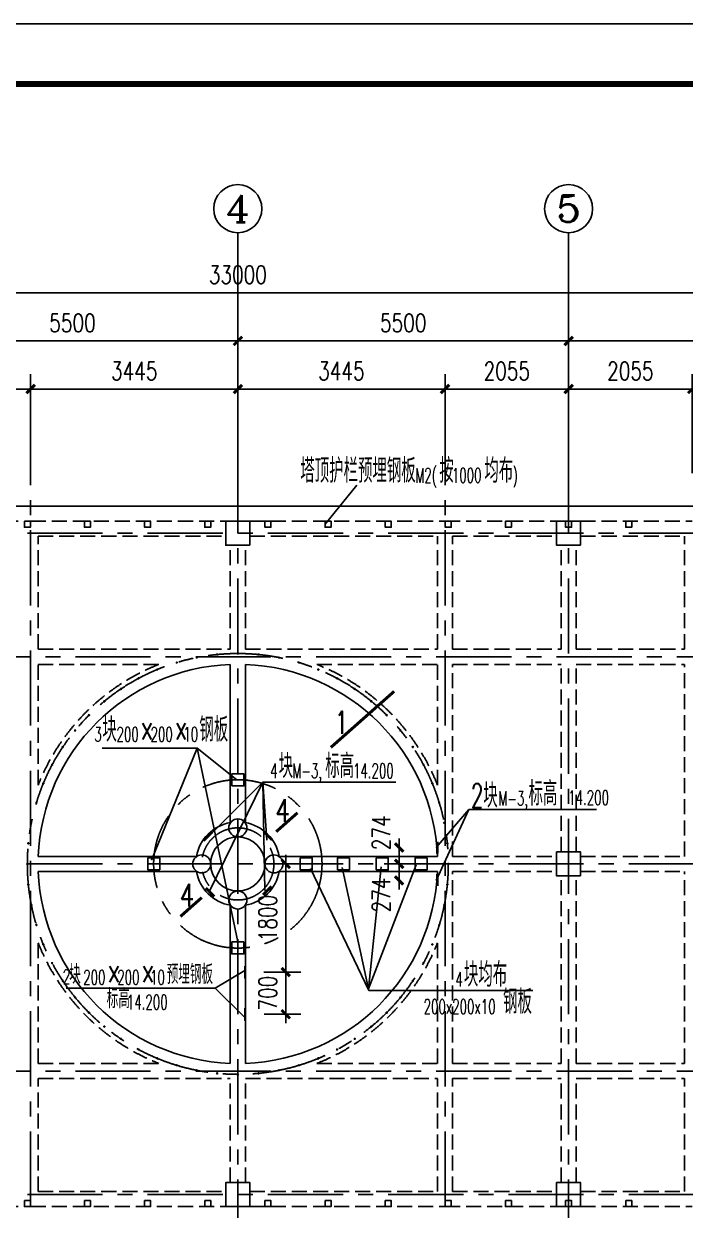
# Model space of a CAD drawing. Extents: x 1427168 to 1936200, y 1176778 to 1377202.
# Drawn here: x 1885755 to 1896755, y 1216944 to 1236683 of the extents above; entities that cross this region are included whole.
import ezdxf
from ezdxf.enums import TextEntityAlignment as Align

# ---------------------------------------------------------------- set-up
doc = ezdxf.new("R2010")
doc.units = 0
doc.header["$LTSCALE"] = 1000
doc.header["$MEASUREMENT"] = 0
for name, pattern in [('CENTER', [2, 1.25, -0.25, 0.25, -0.25]), ('DASH', [0.35, 0.25, -0.1]), ('DOTE', [2.42, 2, -0.2, 0.02, -0.2])]:
    doc.linetypes.add(name, pattern=pattern)
doc.layers.get('0').update_dxf_attribs({"linetype": 'CONTINUOUS'})
doc.layers.get('DEFPOINTS').update_dxf_attribs({"linetype": 'CONTINUOUS'})
for name, color, linetype in [('01粗实线层', 7, 'CONTINUOUS'), ('2', 2, 'CONTINUOUS'), ('3', 4, 'CONTINUOUS'), ('31', 4, 'DASH'), ('AXIS', 3, 'CONTINUOUS'), ('AXIS_TEXT', 7, 'CONTINUOUS'), ('DOTE', 1, 'DOTE'), ('PUB_DIM', 3, 'CONTINUOUS'), ('PUB_TEXT', 7, 'CONTINUOUS'), ('PUB_TITLE', 4, 'CONTINUOUS')]:
    doc.layers.add(name, color=color, linetype=linetype)
doc.styles.add('_HZTXT', font='txt.shx', dxfattribs={"width": 0.75, "bigfont": 'HZTXT.shx'})
doc.styles.add('_TXT', font='TXT.shx', dxfattribs={"width": 0.75})
doc.styles.add('_TXT1', font='TXT1.shx', dxfattribs={"width": 0.6})
doc.styles.add('COMPLEX', font='COMPLEX')
doc.styles.add('DIM_FONT', font='SIMPLEX.shx', dxfattribs={"width": 0.75})
doc.dimstyles.new('AXIS', dxfattribs={"dimtxt": 300, "dimasz": 1, "dimexe": 250, "dimexo": 300, "dimgap": 150, "dimtad": 1, "dimdec": 0, "dimzin": 0, "dimtxsty": 'DIM_FONT', "dimblk": '_DIMX', "dimcen": 0.09, "dimse1": 1, "dimse2": 1, "dimclrt": 7, "dimazin": 3, "dimtfac": 1, "dimtdec": 0, "dimtix": 1, "dimtmove": 0, "dimatfit": 3, "dimtolj": 1, "dimtzin": 0})
doc.dimstyles.new('DIMA', dxfattribs={"dimtxt": 300, "dimasz": 1, "dimexe": 250, "dimexo": 300, "dimgap": 150, "dimtad": 1, "dimdec": 0, "dimzin": 0, "dimtxsty": 'DIM_FONT', "dimblk": '_DIMX', "dimcen": 0.09, "dimse1": 1, "dimclrt": 7, "dimazin": 3, "dimtfac": 1, "dimtdec": 0, "dimtix": 1, "dimtmove": 0, "dimatfit": 3, "dimtolj": 1, "dimtzin": 0})
doc.dimstyles.new('DIMB', dxfattribs={"dimtxt": 300, "dimasz": 1, "dimexe": 250, "dimexo": 300, "dimgap": 150, "dimtad": 1, "dimdec": 0, "dimzin": 0, "dimtxsty": 'DIM_FONT', "dimblk": '_DIMX', "dimcen": 0.09, "dimse2": 1, "dimclrt": 7, "dimazin": 3, "dimtfac": 1, "dimtdec": 0, "dimtix": 1, "dimtmove": 0, "dimatfit": 3, "dimtolj": 1, "dimtzin": 0})
doc.dimstyles.new('DIMN', dxfattribs={"dimtxt": 300, "dimasz": 1, "dimexe": 250, "dimexo": 300, "dimgap": 150, "dimtad": 1, "dimdec": 0, "dimzin": 0, "dimtxsty": 'DIM_FONT', "dimblk": '_DIMX', "dimcen": 0.09, "dimclrt": 7, "dimazin": 3, "dimtfac": 1, "dimtdec": 0, "dimtix": 1, "dimtmove": 0, "dimatfit": 3, "dimtolj": 1, "dimtzin": 0})

# ---------------------------------------------------------------- blocks, each defined once
blk = doc.blocks.new('_DIMX')
blk.add_line((-150, 0), (150, 0))
at = {"const_width": 50}
blk.add_lwpolyline([(-70, -70), (70, 70)], dxfattribs=at)
blk = doc.blocks.new('*D142')
at = {"layer": 'AXIS', "color": 0}
blk.add_line((1889314, 1231406), (1883816, 1231406), dxfattribs=at)
at = {"layer": 'DEFPOINTS', "color": 0}
for p in [(1883815, 1231406), (1883815, 1229206), (1889315, 1229206)]:
    blk.add_point(p, dxfattribs=at)
at = {"layer": 'AXIS', "color": 0, "rotation": 180}
blk.add_blockref('_DIMX', (1883815, 1231406), dxfattribs=at)
at = {"layer": 'AXIS', "color": 0}
blk.add_blockref('_DIMX', (1889315, 1231406), dxfattribs=at)
at = {"layer": 'AXIS', "color": 7, "insert": (1886565, 1231706), "char_height": 300, "attachment_point": 5, "style": 'DIM_FONT'}
blk.add_mtext('\\A1;5500', dxfattribs=at)
blk = doc.blocks.new('*D144')
at = {"layer": 'AXIS', "color": 0}
blk.add_line((1905814, 1232206), (1872816, 1232206), dxfattribs=at)
at = {"layer": 'DEFPOINTS', "color": 0}
for p in [(1872815, 1232206), (1872815, 1229206), (1905815, 1229206)]:
    blk.add_point(p, dxfattribs=at)
at = {"layer": 'AXIS', "color": 0, "rotation": 180}
blk.add_blockref('_DIMX', (1872815, 1232206), dxfattribs=at)
at = {"layer": 'AXIS', "color": 0}
blk.add_blockref('_DIMX', (1905815, 1232206), dxfattribs=at)
at = {"layer": 'AXIS', "color": 7, "insert": (1889315, 1232506), "char_height": 300, "attachment_point": 5, "style": 'DIM_FONT'}
blk.add_mtext('\\A1;33000', dxfattribs=at)
blk = doc.blocks.new('*D157')
at = {"layer": 'AXIS', "color": 0}
blk.add_line((1900314, 1231406), (1894816, 1231406), dxfattribs=at)
at = {"layer": 'DEFPOINTS', "color": 0}
for p in [(1894815, 1231406), (1894815, 1229206), (1900315, 1229206)]:
    blk.add_point(p, dxfattribs=at)
at = {"layer": 'AXIS', "color": 0, "rotation": 180}
blk.add_blockref('_DIMX', (1894815, 1231406), dxfattribs=at)
at = {"layer": 'AXIS', "color": 0}
blk.add_blockref('_DIMX', (1900315, 1231406), dxfattribs=at)
at = {"layer": 'AXIS', "color": 7, "insert": (1897565, 1231706), "char_height": 300, "attachment_point": 5, "style": 'DIM_FONT'}
blk.add_mtext('\\A1;5500', dxfattribs=at)
blk = doc.blocks.new('*D158')
at = {"layer": 'AXIS', "color": 0}
blk.add_line((1894814, 1231406), (1889316, 1231406), dxfattribs=at)
at = {"layer": 'DEFPOINTS', "color": 0}
for p in [(1889315, 1231406), (1889315, 1229206), (1894815, 1229206)]:
    blk.add_point(p, dxfattribs=at)
at = {"layer": 'AXIS', "color": 0, "rotation": 180}
blk.add_blockref('_DIMX', (1889315, 1231406), dxfattribs=at)
at = {"layer": 'AXIS', "color": 0}
blk.add_blockref('_DIMX', (1894815, 1231406), dxfattribs=at)
at = {"layer": 'AXIS', "color": 7, "insert": (1892065, 1231706), "char_height": 300, "attachment_point": 5, "style": 'DIM_FONT'}
blk.add_mtext('\\A1;5500', dxfattribs=at)
blk = doc.blocks.new('_AXISO')
blk.add_circle((0, 0), 0.5)
at = {"layer": 'AXIS_TEXT', "style": 'COMPLEX', "width": 1.041667}
blk.add_attdef('A', text='', height=0.56, dxfattribs=at).set_placement((-0.25, -0.28), (0.25, -0.28), align=Align.FIT)
blk = doc.blocks.new('*D199')
at = {"layer": 'AXIS', "color": 0}
for p, q in [((1892760, 1229206), (1892760, 1230856)), ((1894814, 1230606), (1892761, 1230606))]:
    blk.add_line(p, q, dxfattribs=at)
at = {"layer": 'DEFPOINTS', "color": 0}
for p in [(1892760, 1230606), (1892760, 1228906), (1894815, 1228906)]:
    blk.add_point(p, dxfattribs=at)
at = {"layer": 'AXIS', "color": 0, "rotation": 180}
blk.add_blockref('_DIMX', (1892760, 1230606), dxfattribs=at)
at = {"layer": 'AXIS', "color": 0}
blk.add_blockref('_DIMX', (1894815, 1230606), dxfattribs=at)
at = {"layer": 'AXIS', "color": 7, "insert": (1893787, 1230906), "char_height": 300, "attachment_point": 5, "style": 'DIM_FONT'}
blk.add_mtext('\\A1;2055', dxfattribs=at)
blk = doc.blocks.new('*D198')
at = {"layer": 'AXIS', "color": 0}
for p, q in [((1892760, 1229206), (1892760, 1230856)), ((1892759, 1230606), (1889316, 1230606))]:
    blk.add_line(p, q, dxfattribs=at)
at = {"layer": 'DEFPOINTS', "color": 0}
for p in [(1889315, 1230606), (1889315, 1228906), (1892760, 1228906)]:
    blk.add_point(p, dxfattribs=at)
at = {"layer": 'AXIS', "color": 0, "rotation": 180}
blk.add_blockref('_DIMX', (1889315, 1230606), dxfattribs=at)
at = {"layer": 'AXIS', "color": 0}
blk.add_blockref('_DIMX', (1892760, 1230606), dxfattribs=at)
at = {"layer": 'AXIS', "color": 7, "insert": (1891037, 1230906), "char_height": 300, "attachment_point": 5, "style": 'DIM_FONT'}
blk.add_mtext('\\A1;3445', dxfattribs=at)
blk = doc.blocks.new('*D520')
at = {"layer": 'AXIS', "color": 0}
for p, q in [((1891997, 1222981), (1891997, 1222982)), ((1891997, 1222980), (1891997, 1222706)), ((1892311, 1222706), (1891747, 1222706)), ((1891997, 1222705), (1891997, 1222704))]:
    blk.add_line(p, q, dxfattribs=at)
at = {"layer": 'DEFPOINTS', "color": 0}
for p in [(1892611, 1222980), (1891997, 1222706), (1892611, 1222706)]:
    blk.add_point(p, dxfattribs=at)
at = {"layer": 'AXIS', "color": 0}
for p, rotation in [((1891997, 1222980), 270), ((1891997, 1222706), 90)]:
    blk.add_blockref('_DIMX', p, dxfattribs=dict(at, rotation=rotation))
at = {"layer": 'AXIS', "color": 7, "insert": (1891697, 1223223), "char_height": 300, "attachment_point": 5, "rotation": 90, "style": 'DIM_FONT'}
blk.add_mtext('\\A1;274', dxfattribs=at)
blk = doc.blocks.new('*D521')
at = {"layer": 'AXIS', "color": 0}
for p, q in [((1892311, 1222706), (1891747, 1222706)), ((1891997, 1222707), (1891997, 1222708)), ((1891997, 1222432), (1891997, 1222706)), ((1891997, 1222431), (1891997, 1222430))]:
    blk.add_line(p, q, dxfattribs=at)
at = {"layer": 'DEFPOINTS', "color": 0}
for p in [(1891997, 1222706), (1892611, 1222706), (1892611, 1222432)]:
    blk.add_point(p, dxfattribs=at)
at = {"layer": 'AXIS', "color": 0}
for p, rotation in [((1891997, 1222706), 270), ((1891997, 1222432), 90)]:
    blk.add_blockref('_DIMX', p, dxfattribs=dict(at, rotation=rotation))
at = {"layer": 'AXIS', "color": 7, "insert": (1891697, 1222189), "char_height": 300, "attachment_point": 5, "rotation": 90, "style": 'DIM_FONT'}
blk.add_mtext('\\A1;274', dxfattribs=at)
blk = doc.blocks.new('*D543')
at = {"layer": 'AXIS', "color": 0}
for p, q in [((1889750, 1220906), (1890361, 1220906)), ((1890111, 1220907), (1890111, 1220908)), ((1890111, 1220906), (1890111, 1220206)), ((1889750, 1220206), (1890361, 1220206)), ((1890111, 1220205), (1890111, 1220204))]:
    blk.add_line(p, q, dxfattribs=at)
at = {"layer": 'DEFPOINTS', "color": 0}
for p in [(1889450, 1220906), (1889450, 1220206), (1890111, 1220206)]:
    blk.add_point(p, dxfattribs=at)
at = {"layer": 'AXIS', "color": 0}
for p, rotation in [((1890111, 1220906), 270), ((1890111, 1220206), 90)]:
    blk.add_blockref('_DIMX', p, dxfattribs=dict(at, rotation=rotation))
at = {"layer": 'AXIS', "color": 7, "insert": (1889811, 1220556), "char_height": 300, "attachment_point": 5, "rotation": 90, "style": 'DIM_FONT'}
blk.add_mtext('\\A1;700', dxfattribs=at)

msp = doc.modelspace()

# ---------------------------------------------------------------- linework, layer by layer
for p, q in [((1872364.5, 1228656), (1907514.5, 1228656)), ((1887061.2, 1224629.2), (1888637.5, 1224629.2)), ((1888637.5, 1224629.2), (1887880.9, 1222770.3)), ((1888637.5, 1224629.2), (1889314.5, 1221409.6)), ((1888637.5, 1224629.2), (1889296.7, 1224105.9)), ((1889731.2, 1224067.2), (1888820.7, 1223156.4)), ((1889731.2, 1224067.2), (1888842.5, 1222252.4)), ((1891944.2, 1224067.2), (1889731.2, 1224067.2)), ((1889731.2, 1224067.2), (1889764.3, 1222261.2)), ((1889731.2, 1224067.2), (1889799.2, 1223099.2)), ((1893157.1, 1223610), (1892610.5, 1222432)), ((1893157.1, 1223610), (1892610.8, 1222980.2)), ((1895280.8, 1223610), (1893157.1, 1223610)), ((1891495.2, 1220600.7), (1890520.5, 1222631.9)), ((1891495.2, 1220600.7), (1891047.5, 1222643.8)), ((1892278.5, 1222691.4), (1891488.9, 1220629.3)), ((1891488.9, 1220629.3), (1891698.2, 1222655.7))]:
    msp.add_line(p, q)
for points in [[(1889214.5, 1224002.5), (1889214.5, 1224202.5), (1889414.5, 1224202.5), (1889414.5, 1224002.5)], [(1888018.1, 1222606), (1887818.1, 1222606), (1887818.1, 1222806), (1888018.1, 1222806)], [(1890353.2, 1222806), (1890553.2, 1222806), (1890553.2, 1222606), (1890353.2, 1222606)], [(1890969.9, 1222606), (1890969.9, 1222806), (1891169.9, 1222806), (1891169.9, 1222606)], [(1891615.8, 1222606), (1891615.8, 1222806), (1891815.8, 1222806), (1891815.8, 1222606)], [(1892261.7, 1222606), (1892261.7, 1222806), (1892461.7, 1222806), (1892461.7, 1222606)], [(1889414.5, 1221409.6), (1889414.5, 1221209.6), (1889214.5, 1221209.6), (1889214.5, 1221409.6)]]:
    msp.add_lwpolyline(points, close=True)
for points in [[(1888742.4, 1223092.4, 45, 45, 0), (1888883.8, 1223233.8, 45, 45, 0)], [(1888781.7, 1222306.8, 45, 45, 0), (1888923.1, 1222165.4, 45, 45, 0)], [(1889874.3, 1222332.1, 45, 45, 0), (1889732.9, 1222190.7, 45, 45, 0)]]:
    msp.add_lwpolyline(points, format="xyseb")
at = {"const_width": 45}
for points in [[(1889883, 1223104.2), (1889741.6, 1223245.6)], [(1892633.6, 1222877.4), (1892633.6, 1223077.4)], [(1892633.6, 1222540.6), (1892633.6, 1222340.6)]]:
    msp.add_lwpolyline(points, dxfattribs=at)
at = {"layer": '01粗实线层', "linetype": 'BYBLOCK', "ltscale": 1e-05}
for p, q in [((1890764.5, 1228356), (1891291.9, 1229007.6)), ((1888936.5, 1220638.7), (1889431.3, 1220930.7)), ((1888936.5, 1220638.7), (1889431.3, 1220152.9))]:
    msp.add_line(p, q, dxfattribs=at)
for points in [[(1885764.5, 1228406), (1885864.5, 1228406), (1885864.5, 1228306), (1885764.5, 1228306)], [(1886764.5, 1228406), (1886864.5, 1228406), (1886864.5, 1228306), (1886764.5, 1228306)], [(1887764.5, 1228406), (1887864.5, 1228406), (1887864.5, 1228306), (1887764.5, 1228306)], [(1888764.5, 1228406), (1888864.5, 1228406), (1888864.5, 1228306), (1888764.5, 1228306)], [(1889764.5, 1228406), (1889864.5, 1228406), (1889864.5, 1228306), (1889764.5, 1228306)], [(1890764.5, 1228406), (1890864.5, 1228406), (1890864.5, 1228306), (1890764.5, 1228306)], [(1891764.5, 1228406), (1891864.5, 1228406), (1891864.5, 1228306), (1891764.5, 1228306)], [(1892764.5, 1228406), (1892864.5, 1228406), (1892864.5, 1228306), (1892764.5, 1228306)], [(1893764.5, 1228406), (1893864.5, 1228406), (1893864.5, 1228306), (1893764.5, 1228306)], [(1894764.5, 1228406), (1894864.5, 1228406), (1894864.5, 1228306), (1894764.5, 1228306)], [(1895764.5, 1228406), (1895864.5, 1228406), (1895864.5, 1228306), (1895764.5, 1228306)], [(1889429.5, 1221006), (1889429.5, 1220806), (1889439.5, 1220806), (1889439.5, 1221006)], [(1889429.5, 1220306), (1889429.5, 1220106), (1889439.5, 1220106), (1889439.5, 1220306)], [(1885764.5, 1217106), (1885864.5, 1217106), (1885864.5, 1217006), (1885764.5, 1217006)], [(1886764.5, 1217106), (1886864.5, 1217106), (1886864.5, 1217006), (1886764.5, 1217006)], [(1887764.5, 1217106), (1887864.5, 1217106), (1887864.5, 1217006), (1887764.5, 1217006)], [(1888764.5, 1217106), (1888864.5, 1217106), (1888864.5, 1217006), (1888764.5, 1217006)], [(1889764.5, 1217106), (1889864.5, 1217106), (1889864.5, 1217006), (1889764.5, 1217006)], [(1890764.5, 1217106), (1890864.5, 1217106), (1890864.5, 1217006), (1890764.5, 1217006)], [(1891764.5, 1217106), (1891864.5, 1217106), (1891864.5, 1217006), (1891764.5, 1217006)], [(1892764.5, 1217106), (1892864.5, 1217106), (1892864.5, 1217006), (1892764.5, 1217006)], [(1893764.5, 1217106), (1893864.5, 1217106), (1893864.5, 1217006), (1893764.5, 1217006)], [(1894764.5, 1217106), (1894864.5, 1217106), (1894864.5, 1217006), (1894764.5, 1217006)], [(1895764.5, 1217106), (1895864.5, 1217106), (1895864.5, 1217006), (1895764.5, 1217006)]]:
    msp.add_lwpolyline(points, close=True, dxfattribs=at)
for centre in [(1888971.5, 1226189.2), (1889314.5, 1226206), (1889657.6, 1226189.2), (1888298.5, 1226055.3), (1888631.7, 1226138.8), (1889997.4, 1226138.8), (1890330.5, 1226055.3), (1887664.7, 1225792.8), (1887975.1, 1225939.6), (1890653.9, 1225939.6), (1890964.4, 1225792.8), (1887370, 1225616.2), (1891259, 1225616.2), (1887094.2, 1225411.6), (1891534.9, 1225411.6), (1886839.7, 1225180.9), (1891789.4, 1225180.9), (1886609, 1224926.4), (1892020.1, 1224926.4), (1886404.4, 1224650.5), (1892224.7, 1224650.5), (1886227.8, 1224355.9), (1892401.3, 1224355.9), (1886081, 1224045.4), (1892548.1, 1224045.4), (1885965.2, 1223722), (1892663.8, 1223722), (1892747.3, 1223388.9), (1885831.4, 1223049.1), (1892797.7, 1223049.1), (1885814.5, 1222706), (1892814.5, 1222706), (1885831.4, 1222363), (1892797.7, 1222363), (1885881.8, 1222023.2), (1892747.3, 1222023.2), (1885965.2, 1221690), (1892663.8, 1221690), (1886081, 1221366.6), (1892548.1, 1221366.6), (1886227.8, 1221056.1), (1892401.3, 1221056.1), (1886404.4, 1220761.5), (1892224.7, 1220761.5), (1886609, 1220485.7), (1892020.1, 1220485.7), (1886839.7, 1220231.2), (1891789.4, 1220231.2), (1887094.2, 1220000.5), (1891534.9, 1220000.5), (1887370, 1219795.9), (1891259, 1219795.9), (1887664.7, 1219619.3), (1887975.1, 1219472.5), (1890653.9, 1219472.5), (1890964.4, 1219619.3), (1888298.5, 1219356.7), (1888631.7, 1219273.3), (1889997.4, 1219273.3), (1890330.5, 1219356.7), (1888971.5, 1219222.9), (1889314.5, 1219206), (1889657.6, 1219222.9)]:
    msp.add_circle(centre, 9, dxfattribs=at)
at = {"layer": '2'}
for points in [[(1889514.5, 1228006), (1889514.5, 1228406), (1889114.5, 1228406), (1889114.5, 1228006)], [(1895014.5, 1228006), (1895014.5, 1228406), (1894614.5, 1228406), (1894614.5, 1228006)], [(1895014.5, 1222506), (1895014.5, 1222906), (1894614.5, 1222906), (1894614.5, 1222506)], [(1889514.5, 1217006), (1889514.5, 1217406), (1889114.5, 1217406), (1889114.5, 1217006)], [(1895014.5, 1217006), (1895014.5, 1217406), (1894614.5, 1217406), (1894614.5, 1217006)]]:
    msp.add_lwpolyline(points, close=True, dxfattribs=at)
for points in [[(1889464.5, 1223306, 1), (1889164.5, 1223306, 1), (1889464.5, 1223306, 1)], [(1888864.5, 1222706, 1), (1888564.5, 1222706, 1), (1888864.5, 1222706, 1)], [(1890064.5, 1222706, 1), (1889764.5, 1222706, 1), (1890064.5, 1222706, 1)], [(1889464.5, 1222106, 1), (1889164.5, 1222106, 1), (1889464.5, 1222106, 1)]]:
    msp.add_lwpolyline(points, format="xyb", dxfattribs=at)
at = {"layer": '3', "linetype": 'DASH'}
for p, q in [((1884014.5, 1228406), (1885869.5, 1228406)), ((1885869.5, 1228406), (1889114.5, 1228406)), ((1889514.5, 1228406), (1892759.5, 1228406)), ((1892759.5, 1228406), (1894614.5, 1228406)), ((1895014.5, 1228406), (1896869.5, 1228406)), ((1884014.5, 1217006), (1885869.5, 1217006)), ((1885869.5, 1217006), (1889114.5, 1217006)), ((1889514.5, 1217006), (1892759.5, 1217006)), ((1892759.5, 1217006), (1894614.5, 1217006)), ((1895014.5, 1217006), (1896869.5, 1217006))]:
    msp.add_line(p, q, dxfattribs=at)
at = {"layer": '3'}
for p, q in [((1889189.5, 1223394.8), (1889189.5, 1226023.7)), ((1889439.5, 1223394.8), (1889439.5, 1226023.7)), ((1885996.9, 1222831), (1888625.8, 1222831)), ((1890003.3, 1222831), (1892632.2, 1222831)), ((1885996.9, 1222581), (1888625.8, 1222581)), ((1890003.3, 1222581), (1892632.2, 1222581)), ((1889189.5, 1219388.4), (1889189.5, 1222017.3)), ((1889439.5, 1219388.4), (1889439.5, 1222017.3))]:
    msp.add_line(p, q, dxfattribs=at)
for radius, start, end in [(3320, 92.15773, 177.84227), (3320, 2.15773, 87.84227), (700, 100.28656, 169.71344), (700, 10.28656, 79.71344), (450, 90, 180.00001), (450, 0, 90), (450, 180.00001, 270.00001), (450, 270, 0), (3320, 182.15774, 267.84229), (700, 190.28657, 259.71345), (3320, 272.15772, 357.84226), (700, 280.28657, 349.71345)]:
    msp.add_arc((1889314.5, 1222706), radius, start, end, dxfattribs=at)
at = {"layer": '31'}
for p, q in [((1885994.5, 1228156), (1889114.5, 1228156)), ((1885994.5, 1226276), (1885994.5, 1228156)), ((1889514.5, 1228156), (1892634.5, 1228156)), ((1892634.5, 1226276), (1892634.5, 1228156)), ((1892884.5, 1228156), (1894614.5, 1228156)), ((1892884.5, 1226276), (1892884.5, 1228156)), ((1895014.5, 1228156), (1896744.5, 1228156)), ((1896744.5, 1226276), (1896744.5, 1228156)), ((1889189.5, 1226276), (1889189.5, 1228006)), ((1889439.5, 1226276), (1889439.5, 1228006)), ((1894689.5, 1226276), (1894689.5, 1228006)), ((1894939.5, 1226276), (1894939.5, 1228006)), ((1885994.5, 1226276), (1889189.5, 1226276)), ((1889439.5, 1226276), (1892634.5, 1226276)), ((1892884.5, 1226276), (1894689.5, 1226276)), ((1894939.5, 1226276), (1896744.5, 1226276)), ((1885994.5, 1226026), (1888002.1, 1226026)), ((1885994.5, 1224018.5), (1885994.5, 1226026)), ((1890627, 1226026), (1892634.5, 1226026)), ((1892634.5, 1224018.5), (1892634.5, 1226026)), ((1892884.5, 1226026), (1894689.5, 1226026)), ((1892884.5, 1222831), (1892884.5, 1226026)), ((1894689.5, 1222906), (1894689.5, 1226026)), ((1894939.5, 1226026), (1896744.5, 1226026)), ((1894939.5, 1222906), (1894939.5, 1226026)), ((1896744.5, 1222831), (1896744.5, 1226026)), ((1892884.5, 1222831), (1894614.5, 1222831)), ((1895014.5, 1222831), (1896744.5, 1222831)), ((1892884.5, 1222581), (1894614.5, 1222581)), ((1892884.5, 1219386), (1892884.5, 1222581)), ((1894689.5, 1219386), (1894689.5, 1222506)), ((1894939.5, 1219386), (1894939.5, 1222506)), ((1895014.5, 1222581), (1896744.5, 1222581)), ((1896744.5, 1219386), (1896744.5, 1222581)), ((1885994.5, 1219386), (1885994.5, 1221393.6)), ((1892634.5, 1219386), (1892634.5, 1221393.6)), ((1885994.5, 1219386), (1888002.1, 1219386)), ((1890627, 1219386), (1892634.5, 1219386)), ((1892884.5, 1219386), (1894689.5, 1219386)), ((1894939.5, 1219386), (1896744.5, 1219386)), ((1885994.5, 1219136), (1889189.5, 1219136)), ((1885994.5, 1217256), (1885994.5, 1219136)), ((1889189.5, 1217406), (1889189.5, 1219136)), ((1889439.5, 1219136), (1892634.5, 1219136)), ((1889439.5, 1217406), (1889439.5, 1219136)), ((1892634.5, 1217256), (1892634.5, 1219136)), ((1892884.5, 1219136), (1894689.5, 1219136)), ((1892884.5, 1217256), (1892884.5, 1219136)), ((1894689.5, 1217406), (1894689.5, 1219136)), ((1894939.5, 1219136), (1896744.5, 1219136)), ((1894939.5, 1217406), (1894939.5, 1219136)), ((1896744.5, 1217256), (1896744.5, 1219136)), ((1885994.5, 1217256), (1889114.5, 1217256)), ((1889514.5, 1217256), (1892634.5, 1217256)), ((1892884.5, 1217256), (1894614.5, 1217256)), ((1895014.5, 1217256), (1896744.5, 1217256))]:
    msp.add_line(p, q, dxfattribs=at)
for start, end in [(111.56955, 158.43045), (21.56955, 68.43045), (201.56956, 248.43046), (291.56956, 338.43046)]:
    msp.add_arc((1889314.5, 1222706), 3570, start, end, dxfattribs=at)
at = {"layer": 'AXIS'}
for p, q in [((1889314.5, 1233206), (1889314.5, 1229206)), ((1894814.5, 1233206), (1894814.5, 1229206))]:
    msp.add_line(p, q, dxfattribs=at)
at = {"layer": 'DOTE', "linetype": 'CENTER'}
for p, q in [((1885869.5, 1217006), (1885869.5, 1229206)), ((1889314.5, 1216206), (1889314.5, 1229206)), ((1892759.5, 1217006), (1892759.5, 1229206)), ((1894814.5, 1216206), (1894814.5, 1229206)), ((1871814.5, 1228206), (1906814.5, 1228206)), ((1872614.5, 1226151), (1906814.5, 1226151)), ((1871814.5, 1222706), (1906814.5, 1222706)), ((1872614.5, 1219261), (1906814.5, 1219261)), ((1871814.5, 1217206), (1906814.5, 1217206))]:
    msp.add_line(p, q, dxfattribs=at)
for radius in [3500, 1400, 600]:
    msp.add_circle((1889314.5, 1222706), radius, dxfattribs=at)
at = {"layer": 'PUB_DIM', "const_width": 50}
for points in [[(1891914, 1225576.6), (1890861.5, 1224644.2)], [(1890306.5, 1223556.3), (1889952.5, 1223242.6)], [(1888714.4, 1222145.8), (1888360.4, 1221832.2)]]:
    msp.add_lwpolyline(points, dxfattribs=at)
at = {"layer": 'PUB_TEXT'}
for p, q in [((1888936.5, 1220638.7), (1886460, 1220638.7)), ((1891495.2, 1220600.7), (1894218.3, 1220600.7))]:
    msp.add_line(p, q, dxfattribs=at)
at = {"layer": 'PUB_TITLE'}
msp.add_lwpolyline([(1852100.4, 1177282.9), (1852100.4, 1236682.9), (1936200.4, 1236682.9), (1936200.4, 1177282.9)], close=True, dxfattribs=at)
at = {"layer": 'PUB_TITLE', "const_width": 100}
msp.add_lwpolyline([(1854600.4, 1178282.9), (1935200.4, 1178282.9), (1935200.4, 1235682.9), (1854600.4, 1235682.9)], close=True, dxfattribs=at)

# ---------------------------------------------------------------- block references
at = {"layer": 'AXIS'}
ref = msp.add_blockref('_AXISO', (1889314.5, 1233606), dxfattribs=dict(at, xscale=800, yscale=800, zscale=800))
ref.add_attrib('A', '4', dxfattribs={"layer": 'AXIS_TEXT', "height": 448, "style": 'COMPLEX', "width": 1.171875}).set_placement((1889114.5, 1233382), (1889514.5, 1233382), align=Align.FIT)
ref = msp.add_blockref('_AXISO', (1894814.5, 1233606), dxfattribs=dict(at, xscale=800, yscale=800, zscale=800))
ref.add_attrib('A', '5', dxfattribs={"layer": 'AXIS_TEXT', "height": 448, "style": 'COMPLEX', "width": 1.339286}).set_placement((1894614.5, 1233382), (1895014.5, 1233382), align=Align.FIT)

# ---------------------------------------------------------------- texts
at = {"layer": 'PUB_DIM', "style": '_TXT', "width": 0.75}
for s, p in [('1', (1890919.6, 1224871.7)), ('4', (1889940.1, 1223407.7)), ('4', (1888348, 1221997.2))]:
    msp.add_text(s, height=375, dxfattribs=at).set_placement(p)
at = {"layer": 'PUB_TEXT', "width": 0.6}
for s, height, style, p in [('塔顶护栏预埋钢板', 400, '_HZTXT', (1890352.8, 1229048.2)), ('M2(', 240, '_TXT1', (1892266.7, 1229048.2)), ('按', 400, '_HZTXT', (1892664.5, 1229048.2)), ('均布', 400, '_HZTXT', (1893413.2, 1229048.2)), (')', 240, '_TXT1', (1893883.3, 1229048.2)), ('1000', 240, '_TXT1', (1892873.3, 1229048.2)), ('块', 400, '_HZTXT', (1887062, 1224740.1)), ('钢板', 400, '_HZTXT', (1888674.1, 1224740.1)), ('3', 240, '_TXT1', (1886927.9, 1224740.1)), ('200', 240, '_TXT1', (1887297.1, 1224740.1)), ('×', 400, '_HZTXT', (1887690.4, 1224740.1)), ('200', 240, '_TXT1', (1887863.1, 1224740.1)), ('×', 400, '_HZTXT', (1888256.4, 1224740.1)), ('10', 240, '_TXT1', (1888408.5, 1224740.1)), ('标高', 400, '_HZTXT', (1890768.4, 1224134.2)), ('块', 400, '_HZTXT', (1889993.9, 1224134.2)), ('4', 240, '_TXT1', (1889852.9, 1224134.2)), ('M-3,', 240, '_TXT1', (1890222.1, 1224134.2)), ('14.200', 240, '_TXT1', (1891228.3, 1224134.2)), ('2块', 400, '_HZTXT', (1893191, 1223643.4)), ('标高', 400, '_HZTXT', (1894148, 1223677)), ('M-3,', 240, '_TXT1', (1893648, 1223677)), ('14.200', 240, '_TXT1', (1894807.9, 1223687.7)), ('块', 320, '_HZTXT', (1886511.9, 1220710.7)), ('预埋钢板', 320, '_HZTXT', (1888133.4, 1220708.7)), ('块均布', 400, '_HZTXT', (1893073.1, 1220665.4)), ('2', 240, '_TXT1', (1886404.6, 1220710.7)), ('200', 240, '_TXT1', (1886743.5, 1220699.5)), ('×', 400, '_HZTXT', (1887136.8, 1220699.5)), ('200', 240, '_TXT1', (1887309.6, 1220699.5)), ('×', 400, '_HZTXT', (1887702.8, 1220699.5)), ('10', 240, '_TXT1', (1887855, 1220699.5)), ('4', 240, '_TXT1', (1892932.1, 1220665.4)), ('标高', 320, '_HZTXT', (1887134.7, 1220305.5)), ('钢板', 400, '_HZTXT', (1893725.3, 1220213.5)), ('14.200', 240, '_TXT1', (1887468.6, 1220286.7)), ('200x200x10', 240, '_TXT1', (1892403.7, 1220213.5))]:
    msp.add_text(s, height=height, dxfattribs=dict(at, style=style)).set_placement(p)

# ---------------------------------------------------------------- dimensions: what is measured, and where the dimension line sits
at = {"layer": 'AXIS'}
for p1, p2, distance, dimstyle, picture, middle in [((1905814.5, 1229206), (1872814.5, 1229206), -3000, 'AXIS', '*D144', (1889314.5, 1232506)), ((1892759.5, 1228906), (1889314.5, 1228906), -1700, 'DIMB', '*D198', (1891037, 1230906)), ((1894814.5, 1228906), (1892759.5, 1228906), -1700, 'DIMA', '*D199', (1893787, 1230906))]:
    dim = msp.add_aligned_dim(p1=p1, p2=p2, distance=distance, dimstyle=dimstyle, dxfattribs=at)
    dim.commit()
    dim.dimension.update_dxf_attribs({"geometry": picture, "text_midpoint": middle})
for base, p1, p2, picture, middle in [((1883814.5, 1231406), (1889314.5, 1229206), (1883814.5, 1229206), '*D142', (1886564.5, 1231706)), ((1889314.5, 1231406), (1894814.5, 1229206), (1889314.5, 1229206), '*D158', (1892064.5, 1231706)), ((1894814.5, 1231406), (1900314.5, 1229206), (1894814.5, 1229206), '*D157', (1897564.5, 1231706))]:
    dim = msp.add_linear_dim(base=base, p1=p1, p2=p2, dimstyle='AXIS', dxfattribs=at)
    dim.commit()
    dim.dimension.update_dxf_attribs({"geometry": picture, "text_midpoint": middle})
for p1, p2, dimstyle in [((1883814.5, 1228906), (1885869.5, 1228906), 'DIMA'), ((1885869.5, 1228906), (1889314.5, 1228906), 'DIMB'), ((1894814.5, 1228906), (1896869.5, 1228906), 'DIMA'), ((1896869.5, 1228906), (1900314.5, 1228906), 'DIMB')]:
    msp.add_aligned_dim(p1=p1, p2=p2, distance=1700, dimstyle=dimstyle, dxfattribs=at).render()
for p1, angle, picture, middle in [((1892610.8, 1222980.2), 90, '*D520', (1891697.3, 1223222.8)), ((1892610.8, 1222431.8), 270, '*D521', (1891697.3, 1222189.3))]:
    dim = msp.add_linear_dim(base=(1891997.3, 1222706), p1=p1, p2=(1892610.8, 1222706), angle=angle, dimstyle='DIMA', dxfattribs=at)
    dim.commit()
    dim.dimension.update_dxf_attribs({"geometry": picture, "text_midpoint": middle, "dimtype": 160})
msp.add_linear_dim(base=(1890111.3, 1222706), p1=(1889449.5, 1220906), p2=(1889449.5, 1222706), angle=90, dimstyle='DIMN', dxfattribs=at).render()
dim = msp.add_linear_dim(base=(1890111.3, 1220206), p1=(1889449.5, 1220906), p2=(1889449.5, 1220206), angle=90, dimstyle='DIMN', dxfattribs=at)
dim.commit()
dim.dimension.update_dxf_attribs({"geometry": '*D543', "text_midpoint": (1889811.3, 1220556)})

doc.saveas('drawing.dxf')
